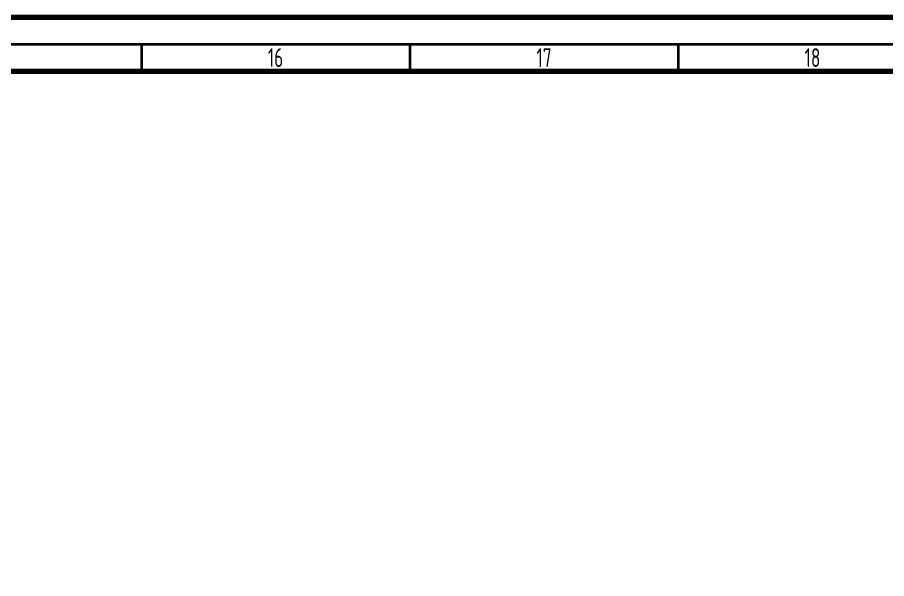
# Model space of a CAD drawing. Header units: millimetres. Extents: x -419 to 9215, y 1224 to 3301.
# Drawn here: x 307.7 to 469.6, y 3196.9 to 3301.5 of the extents above; entities that cross this region are included whole.
import ezdxf

# ---------------------------------------------------------------- set-up
doc = ezdxf.new("R2010")
doc.units = ezdxf.units.MM
for name, color, linetype, lineweight in [('Chu', 241, 'Continuous', 35), ('Net 0.35', 20, 'Continuous', 35), ('Net 0.7', 7, 'Continuous', 70)]:
    doc.layers.add(name, color=color, linetype=linetype, lineweight=lineweight)
doc.styles.add('SLDTEXTSTYLE1', font='TXT', dxfattribs={"width": 0.7})

msp = doc.modelspace()

# ---------------------------------------------------------------- linework, layer by layer
at = {"layer": 'Net 0.35', "linetype": 'Continuous', "lineweight": 35}
for p, q in [((-403.72, 3296.48), (765.28, 3296.48)), ((330.78, 3296.48), (330.78, 3291.48)), ((380.78, 3296.48), (380.78, 3291.48)), ((430.78, 3296.48), (430.78, 3291.48))]:
    msp.add_line(p, q, dxfattribs=at)
at = {"layer": 'Net 0.7', "linetype": 'Continuous', "lineweight": 70}
msp.add_line((-398.72, 3291.48), (760.28, 3291.48), dxfattribs=at)
at = {"layer": 'Net 0.7'}
msp.add_lwpolyline([(-418.72, 2460.48), (770.28, 2460.48), (770.28, 3301.48), (-418.72, 3301.48)], close=True, dxfattribs=at)

# ---------------------------------------------------------------- texts
at = {"layer": 'Chu', "char_height": 3.5, "attachment_point": 5, "style": 'SLDTEXTSTYLE1'}
for s, insert in [('{\\fTCVN 7284|b0|i0|c0|p34;16}', (355.78, 3293.98)), ('{\\fTCVN 7284|b0|i0|c0|p34;17}', (405.78, 3293.98)), ('{\\fTCVN 7284|b0|i0|c0|p34;18}', (455.78, 3293.98))]:
    msp.add_mtext(s, dxfattribs=dict(at, insert=insert))

doc.saveas('drawing.dxf')
